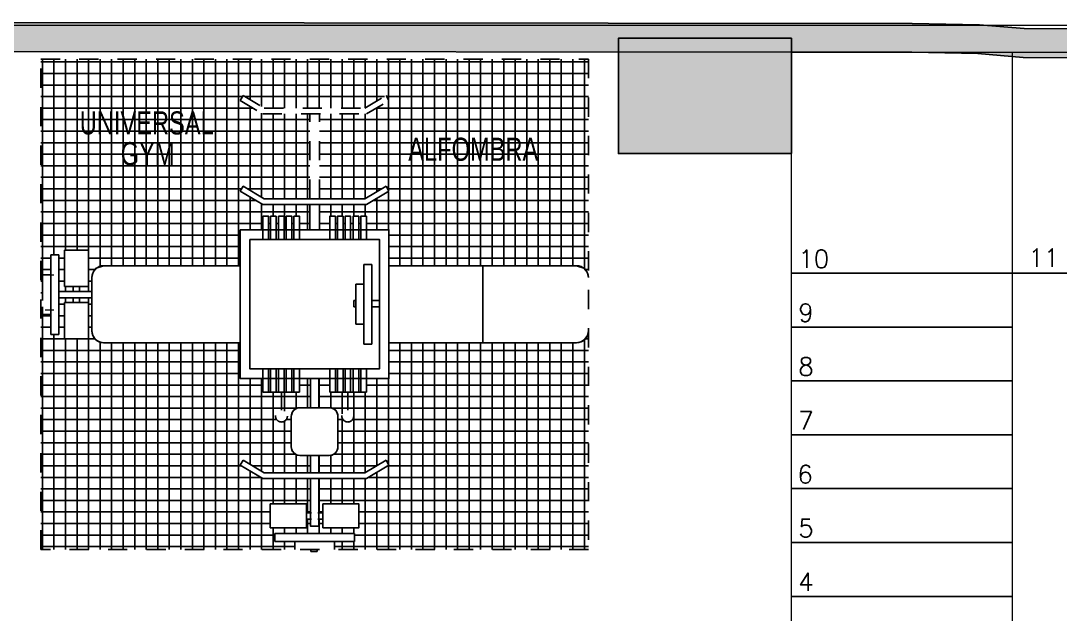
# Model space of a CAD drawing. Header units: metres. Extents: x -598 to 357, y -242 to 574.
# Drawn here: x -303.41 to -298, y 85.98 to 89.06 of the extents above; entities that cross this region are included whole.
import ezdxf

# ---------------------------------------------------------------- set-up
doc = ezdxf.new("R2010")
doc.units = ezdxf.units.M
doc.linetypes.add('HIDDEN', pattern=[0.375, 0.25, -0.125])
for name, color, linetype in [('000-GRADAS', 2, 'Continuous'), ('MINUSV', 7, 'Continuous'), ('Muebles', 1, 'Continuous'), ('xref_Nivel PB$0$T-texto', 2, 'Continuous'), ('xref_Nivel TIPICO$0$H-hatch mamposteria', 8, 'Continuous'), ('ZXREF_GRADAS_Nx$0$GRADAS', 1, 'Continuous'), ('ZXREF_GRADAS_Nx$0$GRADAS T', 8, 'Continuous')]:
    doc.layers.add(name, color=color, linetype=linetype)
for name, color, linetype, lineweight in [('Muro Mamspoteria', 5, 'Continuous', 9), ('PARQUEOS', 252, 'Continuous', 0), ('xref_Nivel TIPICO$0$P-puerta', 1, 'Continuous', 18)]:
    doc.layers.add(name, color=color, linetype=linetype, lineweight=lineweight)
doc.styles.add('SWISS', font='swisscl.ttf')
doc.styles.add('ZXREF_GRADAS_Nx$0$E-DIM', font='romans.shx')
pattern_1 = [(0, (3.77905, -225.60937), (1e-17, 0.06), []), (90, (3.77905, -225.60937), (-0.06, 2e-17), [])]

# ---------------------------------------------------------------- blocks, each defined once
blk = doc.blocks.new('columna')
at = {"true_color": 0x939598}
h = blk.add_hatch(color=252, dxfattribs=at)
h.dxf.hatch_style = 1
h.paths.add_polyline_path([(154.7475, 259.8959), (155.6475, 259.8959), (155.6475, 259.2959), (154.7475, 259.2959)])
at = {"color": 252, "true_color": 0x939598}
blk.add_lwpolyline([(154.7475, 259.8959), (155.6475, 259.8959), (155.6475, 259.2959), (154.7475, 259.2959), (154.7475, 259.8959)], dxfattribs=at)

msp = doc.modelspace()

# ---------------------------------------------------------------- hatches: boundary and pattern name
at = {"layer": 'Muebles', "true_color": 0x7aafdf}
h = msp.add_hatch(dxfattribs=at)
h.set_pattern_fill('_USER', color=143, scale=0.06, style=0, double=1, pattern_type=0)
h.set_pattern_definition(pattern_1)
edge = h.paths.add_edge_path()
edge.add_arc((-302.9825, 87.7292), 0.0617, 450, 540)
edge.add_line((-303.0441, 87.7292), (-303.0441, 87.6575))
edge.add_line((-303.0441, 87.6575), (-303.1076, 87.6575))
edge.add_line((-303.1076, 87.6575), (-303.1076, 87.6829))
edge.add_line((-303.1076, 87.6829), (-303.0621, 87.6829))
edge.add_line((-303.0621, 87.6829), (-303.0621, 87.8717))
edge.add_line((-303.0621, 87.8717), (-303.1863, 87.8717))
edge.add_line((-303.1863, 87.8717), (-303.1863, 87.6829))
edge.add_line((-303.1863, 87.6829), (-303.1408, 87.6829))
edge.add_line((-303.1408, 87.6829), (-303.1408, 87.6575))
edge.add_line((-303.1408, 87.6575), (-303.2157, 87.6575))
edge.add_line((-303.2157, 87.6575), (-303.2157, 87.8479))
edge.add_line((-303.2157, 87.8479), (-303.2571, 87.8479))
edge.add_line((-303.2571, 87.8479), (-303.2571, 87.7444))
edge.add_line((-303.2571, 87.7444), (-303.2985, 87.7444))
edge.add_line((-303.2985, 87.7444), (-303.2985, 87.6102))
edge.add_line((-303.2985, 87.6102), (-303.3096, 87.6102))
edge.add_line((-303.3096, 87.6102), (-303.3096, 88.8659))
edge.add_line((-303.3096, 88.8659), (-300.4596, 88.8659))
edge.add_line((-300.4596, 88.8659), (-300.4596, 87.7292))
edge.add_arc((-300.5213, 87.7292), 0.0617, 360, 450)
edge.add_line((-300.5213, 87.7909), (-301.4977, 87.7909))
edge.add_line((-301.4977, 87.7909), (-301.4977, 87.9779))
edge.add_line((-301.4977, 87.9779), (-301.6155, 87.9779))
edge.add_line((-301.6155, 87.9779), (-301.6155, 88.0486))
edge.add_line((-301.6155, 88.0486), (-301.6447, 88.0486))
edge.add_line((-301.6447, 88.0486), (-301.6447, 87.9779))
edge.add_line((-301.6447, 87.9779), (-301.6553, 87.9779))
edge.add_line((-301.6553, 87.9779), (-301.6553, 88.0486))
edge.add_line((-301.6553, 88.0486), (-301.6845, 88.0486))
edge.add_line((-301.6845, 88.0486), (-301.6845, 87.9779))
edge.add_line((-301.6845, 87.9779), (-301.6973, 87.9779))
edge.add_line((-301.6973, 87.9779), (-301.6973, 88.0486))
edge.add_line((-301.6973, 88.0486), (-301.7265, 88.0486))
edge.add_line((-301.7265, 88.0486), (-301.7265, 87.9779))
edge.add_line((-301.7265, 87.9779), (-301.737, 87.9779))
edge.add_line((-301.737, 87.9779), (-301.737, 88.0486))
edge.add_line((-301.737, 88.0486), (-301.7662, 88.0486))
edge.add_line((-301.7662, 88.0486), (-301.7662, 87.9779))
edge.add_line((-301.7662, 87.9779), (-301.7768, 87.9779))
edge.add_line((-301.7768, 87.9779), (-301.7768, 88.0486))
edge.add_line((-301.7768, 88.0486), (-301.806, 88.0486))
edge.add_line((-301.806, 88.0486), (-301.806, 87.9779))
edge.add_line((-301.806, 87.9779), (-301.8596, 87.9779))
edge.add_line((-301.8596, 87.9779), (-301.8596, 88.1093))
edge.add_line((-301.8596, 88.1093), (-301.6147, 88.1093))
edge.add_line((-301.6147, 88.1093), (-301.4979, 88.1781))
edge.add_line((-301.4979, 88.1781), (-301.5131, 88.2039))
edge.add_line((-301.5131, 88.2039), (-301.6228, 88.1393))
edge.add_line((-301.6228, 88.1393), (-301.8596, 88.1393))
edge.add_line((-301.8596, 88.1393), (-301.8596, 88.5807))
edge.add_line((-301.8596, 88.5807), (-301.6147, 88.5807))
edge.add_line((-301.6147, 88.5807), (-301.4979, 88.6495))
edge.add_line((-301.4979, 88.6495), (-301.5131, 88.6753))
edge.add_line((-301.5131, 88.6753), (-301.6228, 88.6107))
edge.add_line((-301.6228, 88.6107), (-302.1464, 88.6107))
edge.add_line((-302.1464, 88.6107), (-302.2562, 88.6753))
edge.add_line((-302.2562, 88.6753), (-302.2714, 88.6495))
edge.add_line((-302.2714, 88.6495), (-302.1546, 88.5807))
edge.add_line((-302.1546, 88.5807), (-301.9096, 88.5807))
edge.add_line((-301.9096, 88.5807), (-301.9096, 88.1393))
edge.add_line((-301.9096, 88.1393), (-302.1464, 88.1393))
edge.add_line((-302.1464, 88.1393), (-302.2562, 88.2039))
edge.add_line((-302.2562, 88.2039), (-302.2714, 88.1781))
edge.add_line((-302.2714, 88.1781), (-302.1546, 88.1093))
edge.add_line((-302.1546, 88.1093), (-301.9096, 88.1093))
edge.add_line((-301.9096, 88.1093), (-301.9096, 87.9779))
edge.add_line((-301.9096, 87.9779), (-301.9633, 87.9779))
edge.add_line((-301.9633, 87.9779), (-301.9633, 88.0486))
edge.add_line((-301.9633, 88.0486), (-301.9925, 88.0486))
edge.add_line((-301.9925, 88.0486), (-301.9925, 87.9779))
edge.add_line((-301.9925, 87.9779), (-302.0031, 87.9779))
edge.add_line((-302.0031, 87.9779), (-302.0031, 88.0486))
edge.add_line((-302.0031, 88.0486), (-302.0322, 88.0486))
edge.add_line((-302.0322, 88.0486), (-302.0322, 87.9779))
edge.add_line((-302.0322, 87.9779), (-302.0428, 87.9779))
edge.add_line((-302.0428, 87.9779), (-302.0428, 88.0486))
edge.add_line((-302.0428, 88.0486), (-302.072, 88.0486))
edge.add_line((-302.072, 88.0486), (-302.072, 87.9779))
edge.add_line((-302.072, 87.9779), (-302.0848, 87.9779))
edge.add_line((-302.0848, 87.9779), (-302.0848, 88.0486))
edge.add_line((-302.0848, 88.0486), (-302.114, 88.0486))
edge.add_line((-302.114, 88.0486), (-302.114, 87.9779))
edge.add_line((-302.114, 87.9779), (-302.1246, 87.9779))
edge.add_line((-302.1246, 87.9779), (-302.1246, 88.0486))
edge.add_line((-302.1246, 88.0486), (-302.1537, 88.0486))
edge.add_line((-302.1537, 88.0486), (-302.1537, 87.9779))
edge.add_line((-302.1537, 87.9779), (-302.2716, 87.9779))
edge.add_line((-302.2716, 87.9779), (-302.2716, 87.7909))
edge.add_line((-302.2716, 87.7909), (-302.9825, 87.7909))
h = msp.add_hatch(dxfattribs=at)
h.set_pattern_fill('_USER', color=143, scale=0.06, style=0, double=1, pattern_type=0)
h.set_pattern_definition(pattern_1)
edge = h.paths.add_edge_path()
edge.add_line((-303.3096, 86.3159), (-303.3096, 87.5771))
edge.add_line((-303.3096, 87.5771), (-303.2985, 87.5771))
edge.add_line((-303.2985, 87.5771), (-303.2985, 87.5374))
edge.add_line((-303.2985, 87.5374), (-303.2571, 87.5374))
edge.add_line((-303.2571, 87.5374), (-303.2571, 87.4339))
edge.add_line((-303.2571, 87.4339), (-303.2157, 87.4339))
edge.add_line((-303.2157, 87.4339), (-303.2157, 87.6244))
edge.add_line((-303.2157, 87.6244), (-303.1408, 87.6244))
edge.add_line((-303.1408, 87.6244), (-303.1408, 87.599))
edge.add_line((-303.1408, 87.599), (-303.1863, 87.599))
edge.add_line((-303.1863, 87.599), (-303.1863, 87.4102))
edge.add_line((-303.1863, 87.4102), (-303.0621, 87.4102))
edge.add_line((-303.0621, 87.4102), (-303.0621, 87.599))
edge.add_line((-303.0621, 87.599), (-303.1076, 87.599))
edge.add_line((-303.1076, 87.599), (-303.1076, 87.6244))
edge.add_line((-303.1076, 87.6244), (-303.0441, 87.6244))
edge.add_line((-303.0441, 87.6244), (-303.0441, 87.4526))
edge.add_arc((-302.9825, 87.4526), 0.0617, 180, 270)
edge.add_line((-302.9825, 87.3909), (-302.2716, 87.3909))
edge.add_line((-302.2716, 87.3909), (-302.2716, 87.204))
edge.add_line((-302.2716, 87.204), (-302.1537, 87.204))
edge.add_line((-302.1537, 87.204), (-302.1537, 87.1333))
edge.add_line((-302.1537, 87.1333), (-302.1246, 87.1333))
edge.add_line((-302.1246, 87.1333), (-302.0574, 87.1333))
edge.add_line((-302.0574, 87.1333), (-302.0574, 87.0403))
edge.add_arc((-302.0574, 87.0093), 0.031, 450, 630)
edge.add_arc((-302.0574, 87.0093), 0.031, 270, 450)
edge.add_line((-302.0574, 87.0403), (-302.0574, 87.1333))
edge.add_line((-302.0574, 87.1333), (-302.0428, 87.1333))
edge.add_line((-302.0428, 87.1333), (-301.9633, 87.1333))
edge.add_line((-301.9633, 87.1333), (-301.9633, 87.204))
edge.add_line((-301.9633, 87.204), (-301.9057, 87.204))
edge.add_line((-301.9057, 87.204), (-301.9057, 87.0526))
edge.add_line((-301.9057, 87.0526), (-301.9608, 87.0526))
edge.add_arc((-301.9608, 87.0073), 0.0453, 450, 540)
edge.add_line((-302.006, 87.0073), (-302.006, 86.8496))
edge.add_arc((-301.9608, 86.8496), 0.0453, 540, 630)
edge.add_line((-301.9608, 86.8043), (-301.9057, 86.8043))
edge.add_line((-301.9057, 86.8043), (-301.9057, 86.7146))
edge.add_line((-301.9057, 86.7146), (-302.1464, 86.7146))
edge.add_line((-302.1464, 86.7146), (-302.2562, 86.7792))
edge.add_line((-302.2562, 86.7792), (-302.2714, 86.7534))
edge.add_line((-302.2714, 86.7534), (-302.1546, 86.6846))
edge.add_line((-302.1546, 86.6846), (-301.9057, 86.6846))
edge.add_line((-301.9057, 86.6846), (-301.9057, 86.5068))
edge.add_line((-301.9057, 86.5068), (-301.9266, 86.5068))
edge.add_line((-301.9266, 86.5068), (-301.9266, 86.5523))
edge.add_line((-301.9266, 86.5523), (-302.1154, 86.5523))
edge.add_line((-302.1154, 86.5523), (-302.1154, 86.4281))
edge.add_line((-302.1154, 86.4281), (-301.9266, 86.4281))
edge.add_line((-301.9266, 86.4281), (-301.9266, 86.4736))
edge.add_line((-301.9266, 86.4736), (-301.9057, 86.4736))
edge.add_line((-301.9057, 86.4736), (-301.9057, 86.4361))
edge.add_line((-301.9057, 86.4361), (-301.8636, 86.4361))
edge.add_line((-301.8636, 86.4361), (-301.8636, 86.4736))
edge.add_line((-301.8636, 86.4736), (-301.8427, 86.4736))
edge.add_line((-301.8427, 86.4736), (-301.8427, 86.4281))
edge.add_line((-301.8427, 86.4281), (-301.6539, 86.4281))
edge.add_line((-301.6539, 86.4281), (-301.6539, 86.5523))
edge.add_line((-301.6539, 86.5523), (-301.8427, 86.5523))
edge.add_line((-301.8427, 86.5523), (-301.8427, 86.5068))
edge.add_line((-301.8427, 86.5068), (-301.8636, 86.5068))
edge.add_line((-301.8636, 86.5068), (-301.8636, 86.6846))
edge.add_line((-301.8636, 86.6846), (-301.6147, 86.6846))
edge.add_line((-301.6147, 86.6846), (-301.4979, 86.7534))
edge.add_line((-301.4979, 86.7534), (-301.5131, 86.7792))
edge.add_line((-301.5131, 86.7792), (-301.6228, 86.7146))
edge.add_line((-301.6228, 86.7146), (-301.8636, 86.7146))
edge.add_line((-301.8636, 86.7146), (-301.8636, 86.8043))
edge.add_line((-301.8636, 86.8043), (-301.8085, 86.8043))
edge.add_arc((-301.8085, 86.8496), 0.0453, 270, 360)
edge.add_line((-301.7632, 86.8496), (-301.7632, 87.0073))
edge.add_arc((-301.8085, 87.0073), 0.0453, 360, 450)
edge.add_line((-301.8085, 87.0526), (-301.8636, 87.0526))
edge.add_line((-301.8636, 87.0526), (-301.8636, 87.204))
edge.add_line((-301.8636, 87.204), (-301.806, 87.204))
edge.add_line((-301.806, 87.204), (-301.806, 87.1333))
edge.add_line((-301.806, 87.1333), (-301.7768, 87.1333))
edge.add_line((-301.7768, 87.1333), (-301.7119, 87.1333))
edge.add_line((-301.7119, 87.1333), (-301.7119, 87.0403))
edge.add_arc((-301.7119, 87.0093), 0.031, 450, 630)
edge.add_arc((-301.7119, 87.0093), 0.031, 270, 450)
edge.add_line((-301.7119, 87.0403), (-301.7119, 87.1333))
edge.add_line((-301.7119, 87.1333), (-301.6973, 87.1333))
edge.add_line((-301.6973, 87.1333), (-301.6155, 87.1333))
edge.add_line((-301.6155, 87.1333), (-301.6155, 87.204))
edge.add_line((-301.6155, 87.204), (-301.4977, 87.204))
edge.add_line((-301.4977, 87.204), (-301.4977, 87.3909))
edge.add_line((-301.4977, 87.3909), (-300.5213, 87.3909))
edge.add_arc((-300.5213, 87.4526), 0.0617, 270, 360)
edge.add_line((-300.4596, 87.4526), (-300.4596, 86.3159))
edge.add_line((-300.4596, 86.3159), (-301.7811, 86.3159))
edge.add_line((-301.7811, 86.3159), (-301.7811, 86.3573))
edge.add_line((-301.7811, 86.3573), (-301.6776, 86.3573))
edge.add_line((-301.6776, 86.3573), (-301.6776, 86.3987))
edge.add_line((-301.6776, 86.3987), (-302.0916, 86.3987))
edge.add_line((-302.0916, 86.3987), (-302.0916, 86.3573))
edge.add_line((-302.0916, 86.3573), (-301.9881, 86.3573))
edge.add_line((-301.9881, 86.3573), (-301.9881, 86.3159))
edge.add_line((-301.9881, 86.3159), (-303.3096, 86.3159))
at = {"layer": 'xref_Nivel TIPICO$0$H-hatch mamposteria', "transparency": 33554585}
h = msp.add_hatch(color=256, dxfattribs=at)
h.dxf.hatch_style = 1
h.paths.add_polyline_path([(-288.3443, 89.0584), (-295.5055, 89.0169), (-298.1921, 89.0246), (-298.4248, 89.0436), (-298.7758, 89.0512), (-303.5224, 89.0556), (-306.2834, 89.0646), (-308.3389, 89.0584), (-308.4137, 47.5365), (-308.2637, 47.5364), (-308.1892, 88.9089), (-306.2834, 88.9146), (-303.5227, 88.9056), (-300.3038, 88.9026), (-300.3038, 88.9738), (-299.4038, 88.9738), (-299.4038, 88.9018), (-298.7775, 88.9012), (-298.4326, 88.8937), (-298.1984, 88.8746), (-295.5053, 88.8669), (-292.3122, 88.8854), (-292.3122, 88.9469), (-291.4122, 88.9469), (-291.4122, 88.8906), (-288.4947, 88.9075), (-288.5753, 58.3512), (-288.4249, 58.3512)])

# ---------------------------------------------------------------- linework, layer by layer
at = {"layer": '000-GRADAS', "color": 5}
msp.add_lwpolyline([(-288.5753, 58.3512), (-288.4947, 88.9075), (-295.5053, 88.8669), (-298.1984, 88.8746), (-298.4326, 88.8937), (-298.7775, 88.9012), (-303.5227, 88.9056), (-306.2834, 88.9146), (-308.1892, 88.9089), (-308.2637, 47.5364), (-308.4137, 47.5365), (-308.3389, 89.0584), (-306.2834, 89.0646), (-303.5224, 89.0556), (-298.7758, 89.0512), (-298.4248, 89.0436), (-298.1921, 89.0246), (-295.5055, 89.0169), (-288.3443, 89.0584), (-288.4249, 58.3512)], dxfattribs=at)
at = {"layer": 'Muebles', "color": 1, "linetype": 'HIDDEN', "ltscale": 0.3}
for p, q in [((-302.2562, 88.6753), (-302.2714, 88.6495)), ((-301.5131, 88.6753), (-301.4979, 88.6495)), ((-301.9096, 88.1393), (-301.9096, 88.5807)), ((-301.8596, 88.1393), (-301.8596, 88.5807)), ((-302.0574, 87.1333), (-302.0574, 87.0403)), ((-301.7119, 87.1333), (-301.7119, 87.0403))]:
    msp.add_line(p, q, dxfattribs=at)
at = {"layer": 'Muebles', "color": 1}
for p, q in [((-301.9096, 87.9779), (-301.9096, 88.1093)), ((-301.8596, 87.9779), (-301.8596, 88.1093)), ((-303.2157, 87.8479), (-303.2571, 87.8479)), ((-303.2571, 87.8479), (-303.2571, 87.4339)), ((-303.2157, 87.8479), (-303.2157, 87.4339)), ((-303.0621, 87.8717), (-303.1863, 87.8717)), ((-303.1863, 87.8717), (-303.1863, 87.6829)), ((-303.0621, 87.8717), (-303.0621, 87.6829)), ((-301.5872, 87.7979), (-301.6286, 87.7979)), ((-301.6286, 87.7979), (-301.6286, 87.3839)), ((-301.5872, 87.7979), (-301.5872, 87.3839)), ((-301.0095, 87.7909), (-301.0095, 87.3909)), ((-303.2571, 87.7444), (-303.2985, 87.7444)), ((-303.0621, 87.6829), (-303.1863, 87.6829)), ((-303.1408, 87.6829), (-303.1408, 87.6575)), ((-303.1076, 87.6829), (-303.1076, 87.6575)), ((-301.6286, 87.6944), (-301.67, 87.6944)), ((-301.67, 87.6944), (-301.67, 87.4874)), ((-303.0441, 87.6575), (-303.2157, 87.6575)), ((-303.1076, 87.678), (-303.1076, 87.678)), ((-303.0441, 87.6244), (-303.2157, 87.6244)), ((-303.1863, 87.4102), (-303.1863, 87.599)), ((-303.0621, 87.599), (-303.1863, 87.599)), ((-303.1408, 87.599), (-303.1408, 87.6244)), ((-303.1076, 87.599), (-303.1076, 87.6244)), ((-303.1076, 87.6039), (-303.1076, 87.6039)), ((-303.0621, 87.4102), (-303.0621, 87.599)), ((-301.6812, 87.6102), (-301.6812, 87.5771)), ((-301.67, 87.6102), (-301.6812, 87.6102)), ((-301.67, 87.5771), (-301.6812, 87.5771)), ((-301.5477, 87.6102), (-301.5872, 87.6102)), ((-301.5477, 87.5771), (-301.5872, 87.5771)), ((-303.2571, 87.5374), (-303.2985, 87.5374)), ((-301.6286, 87.4874), (-301.67, 87.4874)), ((-303.2157, 87.4339), (-303.2571, 87.4339)), ((-303.0621, 87.4102), (-303.1863, 87.4102)), ((-301.5872, 87.3839), (-301.6286, 87.3839)), ((-302.2562, 86.7792), (-302.2714, 86.7534)), ((-301.5131, 86.7792), (-301.4979, 86.7534)), ((-302.1154, 86.5523), (-301.9266, 86.5523)), ((-302.1154, 86.5523), (-302.1154, 86.4281)), ((-301.9266, 86.5523), (-301.9266, 86.4281)), ((-301.8427, 86.5523), (-301.8427, 86.4281)), ((-301.9266, 86.5068), (-301.9012, 86.5068)), ((-301.9217, 86.5068), (-301.9217, 86.5068)), ((-301.8427, 86.5068), (-301.8681, 86.5068)), ((-301.8476, 86.5068), (-301.8476, 86.5068)), ((-301.9266, 86.4736), (-301.9012, 86.4736)), ((-301.8427, 86.4736), (-301.8681, 86.4736)), ((-302.1154, 86.4281), (-301.9266, 86.4281)), ((-302.0916, 86.3987), (-302.0916, 86.3573)), ((-302.0916, 86.3987), (-301.6776, 86.3987)), ((-301.6776, 86.3987), (-301.6776, 86.3573)), ((-302.0916, 86.3573), (-301.6776, 86.3573)), ((-301.9881, 86.3573), (-301.9881, 86.3159)), ((-301.7811, 86.3573), (-301.7811, 86.3159)), ((-301.9039, 86.3159), (-301.9039, 86.3048)), ((-301.9039, 86.3048), (-301.8708, 86.3048)), ((-301.8708, 86.3159), (-301.8708, 86.3048))]:
    msp.add_line(p, q, dxfattribs=at)
at = {"layer": 'Muebles', "color": 1, "linetype": 'HIDDEN', "ltscale": 0.3}
msp.add_lwpolyline([(-303.3096, 88.8659), (-300.4596, 88.8659), (-300.4596, 86.3159), (-303.3096, 86.3159)], close=True, dxfattribs=at)
for points in [[(-302.2562, 88.6753), (-302.1464, 88.6107), (-301.6228, 88.6107), (-301.5131, 88.6753)], [(-302.2714, 88.6495), (-302.1546, 88.5807), (-301.6147, 88.5807), (-301.4979, 88.6495)]]:
    msp.add_lwpolyline(points, dxfattribs=at)
at = {"layer": 'Muebles', "color": 1}
for points in [[(-302.1464, 88.1393), (-302.2562, 88.2039), (-302.2714, 88.1781)], [(-302.2714, 88.1781), (-302.1546, 88.1093), (-301.6147, 88.1093), (-301.4979, 88.1781)], [(-302.1464, 88.1393), (-301.6228, 88.1393), (-301.5131, 88.2039)], [(-301.5131, 88.2039), (-301.4979, 88.1781)], [(-302.1537, 87.9279), (-302.1537, 88.0486), (-302.1246, 88.0486), (-302.1246, 87.9279)], [(-302.0848, 87.9279), (-302.0848, 88.0486), (-302.114, 88.0486), (-302.114, 87.9279)], [(-302.072, 87.9279), (-302.072, 88.0486), (-302.0428, 88.0486), (-302.0428, 87.9279)], [(-302.0322, 87.9279), (-302.0322, 88.0486), (-302.0031, 88.0486), (-302.0031, 87.9279)], [(-301.9633, 87.9279), (-301.9633, 88.0486), (-301.9925, 88.0486), (-301.9925, 87.9279)], [(-301.806, 87.9279), (-301.806, 88.0486), (-301.7768, 88.0486), (-301.7768, 87.9279)], [(-301.737, 87.9279), (-301.737, 88.0486), (-301.7662, 88.0486), (-301.7662, 87.9279)], [(-301.6973, 87.9279), (-301.6973, 88.0486), (-301.7265, 88.0486), (-301.7265, 87.9279)], [(-301.6845, 87.9279), (-301.6845, 88.0486), (-301.6553, 88.0486), (-301.6553, 87.9279)], [(-301.6155, 87.9279), (-301.6155, 88.0486), (-301.6447, 88.0486), (-301.6447, 87.9279)], [(-302.9825, 87.7909), (-303.0209, 87.7775), (-303.0376, 87.7569), (-303.0441, 87.7292)], [(-300.5213, 87.7909), (-300.4829, 87.7775), (-300.4662, 87.7569), (-300.4596, 87.7292)], [(-303.0441, 87.4526), (-303.0393, 87.4286), (-303.0261, 87.409), (-303.0174, 87.4018), (-303.0037, 87.3947), (-302.9825, 87.3909)], [(-300.4596, 87.4526), (-300.4645, 87.4286), (-300.4777, 87.409), (-300.4864, 87.4018), (-300.5001, 87.3947), (-300.5213, 87.3909)], [(-302.1537, 87.254), (-302.1537, 87.1333)], [(-302.1246, 87.1333), (-302.1246, 87.254)], [(-302.114, 87.1333), (-302.114, 87.254)], [(-302.0848, 87.254), (-302.0848, 87.1333)], [(-302.072, 87.254), (-302.072, 87.1333)], [(-302.0428, 87.1333), (-302.0428, 87.254)], [(-302.0322, 87.254), (-302.0322, 87.1333)], [(-302.0031, 87.1333), (-302.0031, 87.254)], [(-301.9925, 87.1333), (-301.9925, 87.254)], [(-301.9633, 87.254), (-301.9633, 87.1333)], [(-301.806, 87.254), (-301.806, 87.1333)], [(-301.7768, 87.1333), (-301.7768, 87.254)], [(-301.7662, 87.1333), (-301.7662, 87.254)], [(-301.737, 87.254), (-301.737, 87.1333)], [(-301.7265, 87.1333), (-301.7265, 87.254)], [(-301.6973, 87.254), (-301.6973, 87.1333)], [(-301.6845, 87.254), (-301.6845, 87.1333)], [(-301.6553, 87.1333), (-301.6553, 87.254)], [(-301.6447, 87.1333), (-301.6447, 87.254)], [(-301.6155, 87.254), (-301.6155, 87.1333)], [(-301.9057, 87.204), (-301.9057, 87.0526)], [(-301.8636, 87.0526), (-301.8636, 87.204)], [(-302.1537, 87.1333), (-301.9633, 87.1333)], [(-301.6155, 87.1333), (-301.806, 87.1333)], [(-301.9608, 87.0526), (-301.9717, 87.0513), (-301.981, 87.0478), (-301.988, 87.0435), (-301.9961, 87.0356), (-302.0021, 87.0259), (-302.0056, 87.0135), (-302.006, 87.0073)], [(-301.8085, 87.0526), (-301.7976, 87.0513), (-301.7883, 87.0478), (-301.7812, 87.0435), (-301.7732, 87.0356), (-301.7672, 87.0259), (-301.7637, 87.0135), (-301.7632, 87.0073)], [(-302.006, 86.8496), (-302.0039, 86.8357), (-301.9991, 86.8254), (-301.9928, 86.8175), (-301.9864, 86.8122), (-301.9751, 86.8066), (-301.9608, 86.8043)], [(-301.7632, 86.8496), (-301.7654, 86.8357), (-301.7702, 86.8254), (-301.7765, 86.8175), (-301.7829, 86.8122), (-301.7942, 86.8066), (-301.8085, 86.8043)], [(-302.2562, 86.7792), (-302.1464, 86.7146), (-301.6228, 86.7146), (-301.5131, 86.7792)], [(-301.9057, 86.8043), (-301.9057, 86.7146)], [(-301.8636, 86.7146), (-301.8636, 86.8043)], [(-302.2714, 86.7534), (-302.1546, 86.6846), (-301.6147, 86.6846), (-301.4979, 86.7534)], [(-301.9057, 86.6846), (-301.9057, 86.4361), (-301.8636, 86.4361), (-301.8636, 86.6846)], [(-301.8427, 86.5523), (-301.6539, 86.5523), (-301.6539, 86.4281), (-301.8427, 86.4281)]]:
    msp.add_lwpolyline(points, dxfattribs=at)
for points in [[(-302.2716, 87.9779), (-301.4977, 87.9779), (-301.4977, 87.204), (-302.2716, 87.204)], [(-302.2216, 87.9279), (-301.5477, 87.9279), (-301.5477, 87.254), (-302.2216, 87.254)]]:
    msp.add_lwpolyline(points, close=True, dxfattribs=at)
for points in [[(-302.2716, 87.7909), (-302.9825, 87.7909, 0.414214), (-303.0441, 87.7292), (-303.0441, 87.4526, 0.414214), (-302.9825, 87.3909), (-302.2716, 87.3909)], [(-301.4977, 87.7909), (-300.5213, 87.7909, -0.414214), (-300.4596, 87.7292)], [(-300.4596, 87.4526, -0.414214), (-300.5213, 87.3909), (-301.4977, 87.3909)]]:
    msp.add_lwpolyline(points, format="xyb", dxfattribs=at)
msp.add_lwpolyline([(-302.006, 87.0073), (-302.006, 86.8496, 0.414214), (-301.9608, 86.8043), (-301.8085, 86.8043, 0.414214), (-301.7632, 86.8496), (-301.7632, 87.0073, 0.414214), (-301.8085, 87.0526), (-301.9608, 87.0526, 0.414214)], format="xyb", close=True, dxfattribs=at)
at = {"layer": 'Muebles', "color": 1, "linetype": 'HIDDEN', "ltscale": 0.02}
for centre in [(-302.0574, 87.0093), (-301.7119, 87.0093)]:
    msp.add_circle(centre, 0.031, dxfattribs=at)
at = {"layer": 'Muro Mamspoteria', "color": 1}
for p, q in [((-299.4038, 85.2318), (-299.4038, 88.9018)), ((-299.4038, 88.9018), (-297.1338, 88.9018)), ((-298.2538, 87.7518), (-298.2538, 88.9018)), ((-298.2538, 85.2318), (-298.2538, 87.7518))]:
    msp.add_line(p, q, dxfattribs=at)
at = {"layer": 'PARQUEOS'}
msp.add_lwpolyline([(-291.3644, 73.3287), (-291.4153, 73.3287), (-291.4153, 89.0406), (-305.9038, 89.0406), (-305.9038, 48.8352)], dxfattribs=at)
at = {"layer": 'xref_Nivel TIPICO$0$P-puerta'}
for points in [[(-303.2872, 87.743), (-303.2422, 87.743)], [(-303.2422, 87.5592), (-303.2872, 87.5592)]]:
    msp.add_lwpolyline(points, dxfattribs=at)
at = {"layer": 'ZXREF_GRADAS_Nx$0$GRADAS'}
for p, q in [((-299.4038, 87.7518), (-297.1338, 87.7518)), ((-299.4038, 87.4718), (-298.2538, 87.4718)), ((-299.4038, 87.1918), (-298.2538, 87.1918)), ((-299.4038, 86.9118), (-298.2538, 86.9118)), ((-299.4038, 86.6318), (-298.2538, 86.6318)), ((-299.4038, 86.3518), (-298.2538, 86.3518)), ((-299.4038, 86.0718), (-298.2538, 86.0718))]:
    msp.add_line(p, q, dxfattribs=at)

# ---------------------------------------------------------------- block references
at = {"layer": 'MINUSV', "xscale": -1}
msp.add_blockref('columna', (-144.6563, -170.922), dxfattribs=at)

# ---------------------------------------------------------------- texts
at = {"layer": 'xref_Nivel PB$0$T-texto', "style": 'SWISS'}
for s, p in [('UNIVERSAL', (-303.1068, 88.4736)), ('ALFOMBRA', (-301.3975, 88.3367)), ('GYM', (-302.8939, 88.3137))]:
    msp.add_text(s, height=0.12, dxfattribs=at).set_placement(p)
at = {"layer": 'ZXREF_GRADAS_Nx$0$GRADAS T', "style": 'ZXREF_GRADAS_Nx$0$E-DIM'}
for s, height, p in [('10', 0.09375, (-299.368, 87.7797)), ('11', 0.09375, (-298.1704, 87.7855)), ('9', 0.0938, (-299.368, 87.4997)), ('8', 0.0938, (-299.368, 87.2197)), ('7', 0.0938, (-299.368, 86.9397)), ('6', 0.0938, (-299.3725, 86.6597)), ('5', 0.0938, (-299.368, 86.3797)), ('4', 0.0938, (-299.368, 86.0997))]:
    msp.add_text(s, height=height, rotation=360, dxfattribs=at).set_placement(p)

doc.saveas('drawing.dxf')
